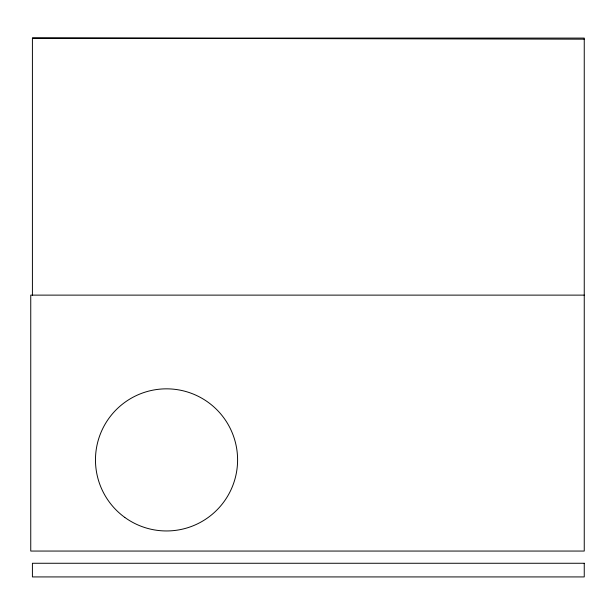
<?xml version="1.0" encoding="UTF-8"?>
<svg xmlns="http://www.w3.org/2000/svg" width="615" height="615" viewBox="0 0 615 615"><rect width="100%" height="100%" fill="white"/><g stroke="black" fill="none" stroke-linecap="round" stroke-linejoin="round"><path stroke-width="0.92" d="M32.41 295.523L32.41 38.076L584.25 38.076L584.25 551.055L30.75 551.055L30.75 295.123L584.25 295.123M32.41 38.076L584.25 39.183M584.25 563.263L32.41 563.263L32.41 576.924L584.25 576.924L584.25 563.263M124.799 517.415A71.063 71.063 0 0 0 237.206 467.277A71.063 71.063 0 0 0 137.583 394.999A71.063 71.063 0 0 0 124.799 517.415"/></g></svg>
